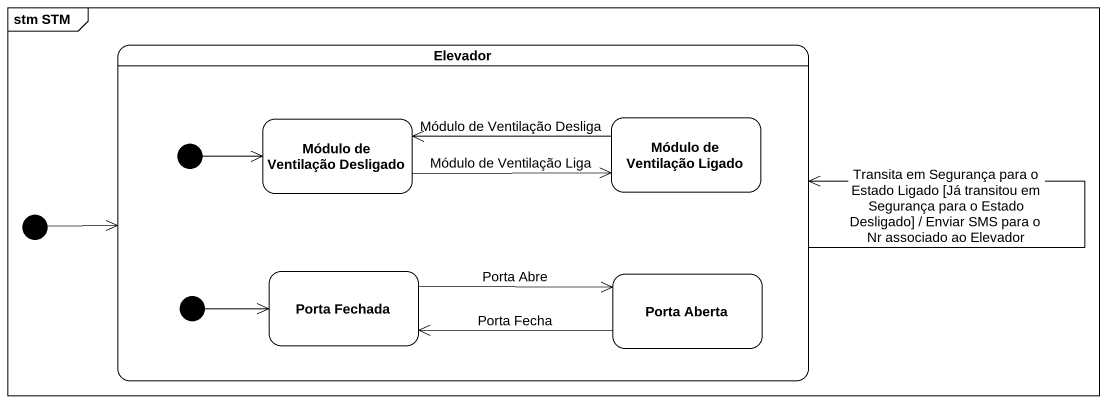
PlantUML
@startuml
mainframe stm STM
hide empty description
state Elevador {
  state initial1 <<start>>
  state "Módulo de Ventilação Desligado" as Módulo_de_Ventilação
  state "Módulo de Ventilação Ligado" as Módulo_de_Ventilação_Ligado
  state "Porta Fechada" as Porta_Fechada
  state "Porta Aberta" as Porta_Aberta
  state initial3 <<start>>
}
[*] -right-> Elevador
Elevador --> Elevador : Transita em Segurança para o Estado Ligado [Já transitou em Segurança para o Estado Desligado] / Enviar SMS para o Nr associado ao Elevador
initial1 -right-> Módulo_de_Ventilação
Módulo_de_Ventilação -right-> Módulo_de_Ventilação_Ligado : Módulo de Ventilação Liga
Módulo_de_Ventilação_Ligado -left-> Módulo_de_Ventilação : Módulo de Ventilação Desliga
Porta_Fechada -right-> Porta_Aberta : Porta Abre
Porta_Aberta -left-> Porta_Fechada : Porta Fecha
initial3 -right-> Porta_Fechada
@enduml
